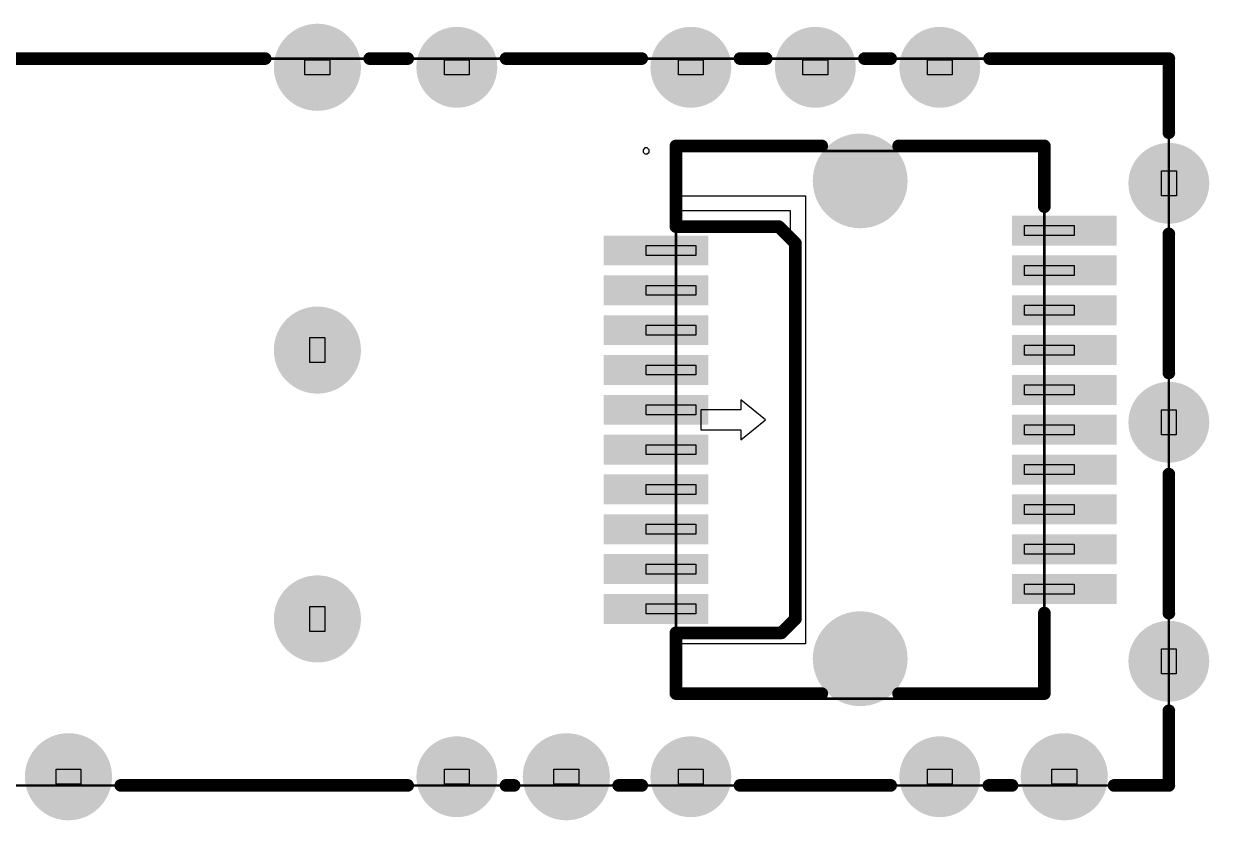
# Model space of a CAD drawing. Header units: inches. Extents: x -7 to 179, y 0 to 152.
# Drawn here: x 18.6 to 42.41, y 27.42 to 43.42 of the extents above; entities that cross this region are included whole.
import ezdxf

# ---------------------------------------------------------------- set-up
doc = ezdxf.new("R2010")
doc.units = ezdxf.units.IN
for name, color, linetype in [('BOT', 5, 'Continuous'), ('Bottom Solder', 6, 'Continuous'), ('Mechanical 15', 56, 'Continuous'), ('Mechanical 6', 56, 'Continuous'), ('Multi-Layer', 9, 'Continuous'), ('Pad Holes', 156, 'Continuous'), ('TOP', 1, 'Continuous'), ('Top Overlay', 2, 'Continuous'), ('Top Paste', 8, 'Continuous'), ('Top Solder', 216, 'Continuous')]:
    doc.layers.add(name, color=color, linetype=linetype)

msp = doc.modelspace()

# ---------------------------------------------------------------- hatches: boundary and pattern name
at = {"layer": 'BOT'}
h = msp.add_hatch(color=5, dxfattribs=at)
edge = h.paths.add_edge_path()
edge.add_arc((24.499, 42.545), 0.825, 0, 360)
h = msp.add_hatch(color=5, dxfattribs=at)
edge = h.paths.add_edge_path()
edge.add_arc((27.299, 42.545), 0.762, 0, 360)
h = msp.add_hatch(color=5, dxfattribs=at)
edge = h.paths.add_edge_path()
edge.add_arc((31.999, 42.545), 0.762, 0, 360)
h = msp.add_hatch(color=5, dxfattribs=at)
edge = h.paths.add_edge_path()
edge.add_arc((34.499, 42.545), 0.762, 0, 360)
h = msp.add_hatch(color=5, dxfattribs=at)
edge = h.paths.add_edge_path()
edge.add_arc((36.999, 42.545), 0.762, 0, 360)
h = msp.add_hatch(color=5, dxfattribs=at)
edge = h.paths.add_edge_path()
edge.add_arc((35.4, 40.264), 0.85, 0, 360)
h = msp.add_hatch(color=5, dxfattribs=at)
edge = h.paths.add_edge_path()
edge.add_arc((41.599, 40.215), 0.762, 0, 360)
h = msp.add_hatch(color=5, dxfattribs=at)
edge = h.paths.add_edge_path()
edge.add_arc((24.499, 36.865), 0.825, 0, 360)
h = msp.add_hatch(color=5, dxfattribs=at)
edge = h.paths.add_edge_path()
edge.add_arc((41.599, 35.415), 0.762, 0, 360)
h = msp.add_hatch(color=5, dxfattribs=at)
edge = h.paths.add_edge_path()
edge.add_arc((24.499, 31.465), 0.825, 0, 360)
h = msp.add_hatch(color=5, dxfattribs=at)
edge = h.paths.add_edge_path()
edge.add_arc((35.4, 30.666), 0.85, 0, 360)
h = msp.add_hatch(color=5, dxfattribs=at)
edge = h.paths.add_edge_path()
edge.add_arc((41.599, 30.615), 0.762, 0, 360)
h = msp.add_hatch(color=5, dxfattribs=at)
edge = h.paths.add_edge_path()
edge.add_arc((19.499, 28.295), 0.825, 0, 360)
h = msp.add_hatch(color=5, dxfattribs=at)
edge = h.paths.add_edge_path()
edge.add_arc((27.299, 28.295), 0.762, 0, 360)
h = msp.add_hatch(color=5, dxfattribs=at)
edge = h.paths.add_edge_path()
edge.add_arc((29.499, 28.295), 0.825, 0, 360)
h = msp.add_hatch(color=5, dxfattribs=at)
edge = h.paths.add_edge_path()
edge.add_arc((31.999, 28.295), 0.762, 0, 360)
h = msp.add_hatch(color=5, dxfattribs=at)
edge = h.paths.add_edge_path()
edge.add_arc((36.999, 28.295), 0.762, 0, 360)
h = msp.add_hatch(color=5, dxfattribs=at)
edge = h.paths.add_edge_path()
edge.add_arc((39.499, 28.295), 0.825, 0, 360)
at = {"layer": 'Bottom Solder'}
h = msp.add_hatch(color=6, dxfattribs=at)
edge = h.paths.add_edge_path()
edge.add_arc((24.499, 42.545), 0.875, 0, 360)
h = msp.add_hatch(color=6, dxfattribs=at)
edge = h.paths.add_edge_path()
edge.add_arc((27.299, 42.545), 0.812, 0, 360)
h = msp.add_hatch(color=6, dxfattribs=at)
edge = h.paths.add_edge_path()
edge.add_arc((31.999, 42.545), 0.812, 0, 360)
h = msp.add_hatch(color=6, dxfattribs=at)
edge = h.paths.add_edge_path()
edge.add_arc((34.499, 42.545), 0.812, 0, 360)
h = msp.add_hatch(color=6, dxfattribs=at)
edge = h.paths.add_edge_path()
edge.add_arc((36.999, 42.545), 0.812, 0, 360)
h = msp.add_hatch(color=6, dxfattribs=at)
edge = h.paths.add_edge_path()
edge.add_arc((35.4, 40.264), 0.952, 0, 360)
h = msp.add_hatch(color=6, dxfattribs=at)
edge = h.paths.add_edge_path()
edge.add_arc((41.599, 40.215), 0.812, 0, 360)
h = msp.add_hatch(color=6, dxfattribs=at)
edge = h.paths.add_edge_path()
edge.add_arc((24.499, 36.865), 0.875, 0, 360)
h = msp.add_hatch(color=6, dxfattribs=at)
edge = h.paths.add_edge_path()
edge.add_arc((41.599, 35.415), 0.812, 0, 360)
h = msp.add_hatch(color=6, dxfattribs=at)
edge = h.paths.add_edge_path()
edge.add_arc((24.499, 31.465), 0.875, 0, 360)
h = msp.add_hatch(color=6, dxfattribs=at)
edge = h.paths.add_edge_path()
edge.add_arc((35.4, 30.666), 0.952, 0, 360)
h = msp.add_hatch(color=6, dxfattribs=at)
edge = h.paths.add_edge_path()
edge.add_arc((41.599, 30.615), 0.812, 0, 360)
h = msp.add_hatch(color=6, dxfattribs=at)
edge = h.paths.add_edge_path()
edge.add_arc((19.499, 28.295), 0.875, 0, 360)
h = msp.add_hatch(color=6, dxfattribs=at)
edge = h.paths.add_edge_path()
edge.add_arc((27.299, 28.295), 0.812, 0, 360)
h = msp.add_hatch(color=6, dxfattribs=at)
edge = h.paths.add_edge_path()
edge.add_arc((29.499, 28.295), 0.875, 0, 360)
h = msp.add_hatch(color=6, dxfattribs=at)
edge = h.paths.add_edge_path()
edge.add_arc((31.999, 28.295), 0.812, 0, 360)
h = msp.add_hatch(color=6, dxfattribs=at)
edge = h.paths.add_edge_path()
edge.add_arc((36.999, 28.295), 0.812, 0, 360)
h = msp.add_hatch(color=6, dxfattribs=at)
edge = h.paths.add_edge_path()
edge.add_arc((39.499, 28.295), 0.875, 0, 360)
at = {"layer": 'Multi-Layer'}
h = msp.add_hatch(color=9, dxfattribs=at)
edge = h.paths.add_edge_path()
edge.add_arc((24.499, 42.545), 0.825, 0, 360)
h = msp.add_hatch(color=9, dxfattribs=at)
edge = h.paths.add_edge_path()
edge.add_arc((27.299, 42.545), 0.762, 0, 360)
h = msp.add_hatch(color=9, dxfattribs=at)
edge = h.paths.add_edge_path()
edge.add_arc((31.999, 42.545), 0.762, 0, 360)
h = msp.add_hatch(color=9, dxfattribs=at)
edge = h.paths.add_edge_path()
edge.add_arc((34.499, 42.545), 0.762, 0, 360)
h = msp.add_hatch(color=9, dxfattribs=at)
edge = h.paths.add_edge_path()
edge.add_arc((36.999, 42.545), 0.762, 0, 360)
h = msp.add_hatch(color=9, dxfattribs=at)
edge = h.paths.add_edge_path()
edge.add_arc((35.4, 40.264), 0.85, 0, 360)
h = msp.add_hatch(color=9, dxfattribs=at)
edge = h.paths.add_edge_path()
edge.add_arc((41.599, 40.215), 0.762, 0, 360)
h = msp.add_hatch(color=9, dxfattribs=at)
edge = h.paths.add_edge_path()
edge.add_arc((24.499, 36.865), 0.825, 0, 360)
h = msp.add_hatch(color=9, dxfattribs=at)
edge = h.paths.add_edge_path()
edge.add_arc((41.599, 35.415), 0.762, 0, 360)
h = msp.add_hatch(color=9, dxfattribs=at)
edge = h.paths.add_edge_path()
edge.add_arc((24.499, 31.465), 0.825, 0, 360)
h = msp.add_hatch(color=9, dxfattribs=at)
edge = h.paths.add_edge_path()
edge.add_arc((35.4, 30.666), 0.85, 0, 360)
h = msp.add_hatch(color=9, dxfattribs=at)
edge = h.paths.add_edge_path()
edge.add_arc((41.599, 30.615), 0.762, 0, 360)
h = msp.add_hatch(color=9, dxfattribs=at)
edge = h.paths.add_edge_path()
edge.add_arc((19.499, 28.295), 0.825, 0, 360)
h = msp.add_hatch(color=9, dxfattribs=at)
edge = h.paths.add_edge_path()
edge.add_arc((27.299, 28.295), 0.762, 0, 360)
h = msp.add_hatch(color=9, dxfattribs=at)
edge = h.paths.add_edge_path()
edge.add_arc((29.499, 28.295), 0.825, 0, 360)
h = msp.add_hatch(color=9, dxfattribs=at)
edge = h.paths.add_edge_path()
edge.add_arc((31.999, 28.295), 0.762, 0, 360)
h = msp.add_hatch(color=9, dxfattribs=at)
edge = h.paths.add_edge_path()
edge.add_arc((36.999, 28.295), 0.762, 0, 360)
h = msp.add_hatch(color=9, dxfattribs=at)
edge = h.paths.add_edge_path()
edge.add_arc((39.499, 28.295), 0.825, 0, 360)
at = {"layer": 'Pad Holes'}
h = msp.add_hatch(color=7, dxfattribs=at)
edge = h.paths.add_edge_path()
edge.add_arc((24.5, 42.545), 0.525, 0, 360)
h = msp.add_hatch(color=7, dxfattribs=at)
edge = h.paths.add_edge_path()
edge.add_arc((27.299, 42.545), 0.475, 0, 360)
h = msp.add_hatch(color=7, dxfattribs=at)
edge = h.paths.add_edge_path()
edge.add_arc((31.999, 42.545), 0.475, 0, 360)
h = msp.add_hatch(color=7, dxfattribs=at)
edge = h.paths.add_edge_path()
edge.add_arc((34.5, 42.545), 0.425, 0, 360)
h = msp.add_hatch(color=7, dxfattribs=at)
edge = h.paths.add_edge_path()
edge.add_arc((36.999, 42.545), 0.475, 0, 360)
h = msp.add_hatch(color=7, dxfattribs=at)
edge = h.paths.add_edge_path()
edge.add_arc((35.4, 40.264), 0.85, 0, 360)
h = msp.add_hatch(color=7, dxfattribs=at)
edge = h.paths.add_edge_path()
edge.add_arc((41.599, 40.216), 0.475, 0, 360)
h = msp.add_hatch(color=7, dxfattribs=at)
edge = h.paths.add_edge_path()
edge.add_arc((24.5, 36.866), 0.525, 0, 360)
h = msp.add_hatch(color=7, dxfattribs=at)
edge = h.paths.add_edge_path()
edge.add_arc((41.599, 35.415), 0.475, 0, 360)
h = msp.add_hatch(color=7, dxfattribs=at)
edge = h.paths.add_edge_path()
edge.add_arc((24.5, 31.465), 0.525, 0, 360)
h = msp.add_hatch(color=7, dxfattribs=at)
edge = h.paths.add_edge_path()
edge.add_arc((35.4, 30.666), 0.85, 0, 360)
h = msp.add_hatch(color=7, dxfattribs=at)
edge = h.paths.add_edge_path()
edge.add_arc((41.599, 30.615), 0.475, 0, 360)
h = msp.add_hatch(color=7, dxfattribs=at)
edge = h.paths.add_edge_path()
edge.add_arc((19.5, 28.296), 0.525, 0, 360)
h = msp.add_hatch(color=7, dxfattribs=at)
edge = h.paths.add_edge_path()
edge.add_arc((29.5, 28.296), 0.525, 0, 360)
h = msp.add_hatch(color=7, dxfattribs=at)
edge = h.paths.add_edge_path()
edge.add_arc((39.499, 28.296), 0.525, 0, 360)
h = msp.add_hatch(color=7, dxfattribs=at)
edge = h.paths.add_edge_path()
edge.add_arc((27.299, 28.296), 0.475, 0, 360)
h = msp.add_hatch(color=7, dxfattribs=at)
edge = h.paths.add_edge_path()
edge.add_arc((31.999, 28.296), 0.475, 0, 360)
h = msp.add_hatch(color=7, dxfattribs=at)
edge = h.paths.add_edge_path()
edge.add_arc((36.999, 28.296), 0.475, 0, 360)
at = {"layer": 'TOP'}
h = msp.add_hatch(color=1, dxfattribs=at)
edge = h.paths.add_edge_path()
edge.add_arc((24.499, 42.545), 0.825, 0, 360)
h = msp.add_hatch(color=1, dxfattribs=at)
edge = h.paths.add_edge_path()
edge.add_arc((27.299, 42.545), 0.762, 0, 360)
h = msp.add_hatch(color=1, dxfattribs=at)
edge = h.paths.add_edge_path()
edge.add_arc((31.999, 42.545), 0.762, 0, 360)
h = msp.add_hatch(color=1, dxfattribs=at)
edge = h.paths.add_edge_path()
edge.add_arc((34.499, 42.545), 0.762, 0, 360)
h = msp.add_hatch(color=1, dxfattribs=at)
edge = h.paths.add_edge_path()
edge.add_arc((36.999, 42.545), 0.762, 0, 360)
h = msp.add_hatch(color=1, dxfattribs=at)
edge = h.paths.add_edge_path()
edge.add_arc((35.4, 40.264), 0.85, 0, 360)
h = msp.add_hatch(color=1, dxfattribs=at)
edge = h.paths.add_edge_path()
edge.add_arc((41.599, 40.215), 0.762, 0, 360)
for points in [[(40.5, 39.515), (40.5, 39.015), (38.5, 39.015), (38.5, 39.515)], [(32.3, 39.115), (32.3, 38.615), (30.3, 38.615), (30.3, 39.115)], [(40.5, 38.715), (40.5, 38.215), (38.5, 38.215), (38.5, 38.715)], [(32.3, 38.315), (32.3, 37.815), (30.3, 37.815), (30.3, 38.315)], [(40.5, 37.915), (40.5, 37.415), (38.5, 37.415), (38.5, 37.915)], [(32.3, 37.515), (32.3, 37.015), (30.3, 37.015), (30.3, 37.515)], [(40.5, 37.115), (40.5, 36.615), (38.5, 36.615), (38.5, 37.115)], [(32.3, 36.715), (32.3, 36.215), (30.3, 36.215), (30.3, 36.715)], [(40.5, 36.315), (40.5, 35.815), (38.5, 35.815), (38.5, 36.315)], [(32.3, 35.915), (32.3, 35.415), (30.3, 35.415), (30.3, 35.915)], [(40.5, 35.515), (40.5, 35.015), (38.5, 35.015), (38.5, 35.515)], [(32.3, 35.115), (32.3, 34.615), (30.3, 34.615), (30.3, 35.115)], [(40.5, 34.715), (40.5, 34.215), (38.5, 34.215), (38.5, 34.715)], [(32.3, 34.315), (32.3, 33.815), (30.3, 33.815), (30.3, 34.315)], [(40.5, 33.915), (40.5, 33.415), (38.5, 33.415), (38.5, 33.915)], [(32.3, 33.515), (32.3, 33.015), (30.3, 33.015), (30.3, 33.515)], [(40.5, 33.115), (40.5, 32.615), (38.5, 32.615), (38.5, 33.115)], [(32.3, 32.715), (32.3, 32.215), (30.3, 32.215), (30.3, 32.715)], [(40.5, 32.315), (40.5, 31.815), (38.5, 31.815), (38.5, 32.315)], [(32.3, 31.915), (32.3, 31.415), (30.3, 31.415), (30.3, 31.915)]]:
    msp.add_hatch(color=1, dxfattribs=at).paths.add_polyline_path(points)
h = msp.add_hatch(color=1, dxfattribs=at)
edge = h.paths.add_edge_path()
edge.add_arc((24.499, 36.865), 0.825, 0, 360)
h = msp.add_hatch(color=1, dxfattribs=at)
edge = h.paths.add_edge_path()
edge.add_arc((41.599, 35.415), 0.762, 0, 360)
h = msp.add_hatch(color=1, dxfattribs=at)
edge = h.paths.add_edge_path()
edge.add_arc((24.499, 31.465), 0.825, 0, 360)
h = msp.add_hatch(color=1, dxfattribs=at)
edge = h.paths.add_edge_path()
edge.add_arc((35.4, 30.666), 0.85, 0, 360)
h = msp.add_hatch(color=1, dxfattribs=at)
edge = h.paths.add_edge_path()
edge.add_arc((41.599, 30.615), 0.762, 0, 360)
h = msp.add_hatch(color=1, dxfattribs=at)
edge = h.paths.add_edge_path()
edge.add_arc((19.499, 28.295), 0.825, 0, 360)
h = msp.add_hatch(color=1, dxfattribs=at)
edge = h.paths.add_edge_path()
edge.add_arc((27.299, 28.295), 0.762, 0, 360)
h = msp.add_hatch(color=1, dxfattribs=at)
edge = h.paths.add_edge_path()
edge.add_arc((29.499, 28.295), 0.825, 0, 360)
h = msp.add_hatch(color=1, dxfattribs=at)
edge = h.paths.add_edge_path()
edge.add_arc((31.999, 28.295), 0.762, 0, 360)
h = msp.add_hatch(color=1, dxfattribs=at)
edge = h.paths.add_edge_path()
edge.add_arc((36.999, 28.295), 0.762, 0, 360)
h = msp.add_hatch(color=1, dxfattribs=at)
edge = h.paths.add_edge_path()
edge.add_arc((39.499, 28.295), 0.825, 0, 360)
at = {"layer": 'Top Paste'}
for points in [[(40.5, 39.515), (40.5, 39.015), (38.5, 39.015), (38.5, 39.515)], [(32.3, 39.115), (32.3, 38.615), (30.3, 38.615), (30.3, 39.115)], [(40.5, 38.715), (40.5, 38.215), (38.5, 38.215), (38.5, 38.715)], [(32.3, 38.315), (32.3, 37.815), (30.3, 37.815), (30.3, 38.315)], [(40.5, 37.915), (40.5, 37.415), (38.5, 37.415), (38.5, 37.915)], [(32.3, 37.515), (32.3, 37.015), (30.3, 37.015), (30.3, 37.515)], [(40.5, 37.115), (40.5, 36.615), (38.5, 36.615), (38.5, 37.115)], [(32.3, 36.715), (32.3, 36.215), (30.3, 36.215), (30.3, 36.715)], [(40.5, 36.315), (40.5, 35.815), (38.5, 35.815), (38.5, 36.315)], [(32.3, 35.915), (32.3, 35.415), (30.3, 35.415), (30.3, 35.915)], [(40.5, 35.515), (40.5, 35.015), (38.5, 35.015), (38.5, 35.515)], [(32.3, 35.115), (32.3, 34.615), (30.3, 34.615), (30.3, 35.115)], [(40.5, 34.715), (40.5, 34.215), (38.5, 34.215), (38.5, 34.715)], [(32.3, 34.315), (32.3, 33.815), (30.3, 33.815), (30.3, 34.315)], [(40.5, 33.915), (40.5, 33.415), (38.5, 33.415), (38.5, 33.915)], [(32.3, 33.515), (32.3, 33.015), (30.3, 33.015), (30.3, 33.515)], [(40.5, 33.115), (40.5, 32.615), (38.5, 32.615), (38.5, 33.115)], [(32.3, 32.715), (32.3, 32.215), (30.3, 32.215), (30.3, 32.715)], [(40.5, 32.315), (40.5, 31.815), (38.5, 31.815), (38.5, 32.315)], [(32.3, 31.915), (32.3, 31.415), (30.3, 31.415), (30.3, 31.915)]]:
    msp.add_hatch(color=8, dxfattribs=at).paths.add_polyline_path(points)
at = {"layer": 'Top Solder'}
h = msp.add_hatch(color=216, dxfattribs=at)
edge = h.paths.add_edge_path()
edge.add_arc((24.499, 42.545), 0.875, 0, 360)
h = msp.add_hatch(color=216, dxfattribs=at)
edge = h.paths.add_edge_path()
edge.add_arc((27.299, 42.545), 0.812, 0, 360)
h = msp.add_hatch(color=216, dxfattribs=at)
edge = h.paths.add_edge_path()
edge.add_arc((31.999, 42.545), 0.812, 0, 360)
h = msp.add_hatch(color=216, dxfattribs=at)
edge = h.paths.add_edge_path()
edge.add_arc((34.499, 42.545), 0.812, 0, 360)
h = msp.add_hatch(color=216, dxfattribs=at)
edge = h.paths.add_edge_path()
edge.add_arc((36.999, 42.545), 0.812, 0, 360)
h = msp.add_hatch(color=216, dxfattribs=at)
edge = h.paths.add_edge_path()
edge.add_arc((35.4, 40.264), 0.952, 0, 360)
h = msp.add_hatch(color=216, dxfattribs=at)
edge = h.paths.add_edge_path()
edge.add_arc((41.599, 40.215), 0.812, 0, 360)
for points in [[(40.551, 39.566), (40.551, 38.964), (38.449, 38.964), (38.449, 39.566)], [(32.35, 39.166), (32.35, 38.564), (30.249, 38.564), (30.249, 39.166)], [(40.551, 38.766), (40.551, 38.164), (38.449, 38.164), (38.449, 38.766)], [(32.351, 38.366), (32.351, 37.764), (30.249, 37.764), (30.249, 38.366)], [(40.551, 37.966), (40.551, 37.364), (38.449, 37.364), (38.449, 37.966)], [(32.351, 37.566), (32.351, 36.964), (30.249, 36.964), (30.249, 37.566)], [(40.551, 37.166), (40.551, 36.564), (38.449, 36.564), (38.449, 37.166)], [(32.351, 36.766), (32.351, 36.164), (30.249, 36.164), (30.249, 36.766)], [(40.551, 36.366), (40.551, 35.764), (38.449, 35.764), (38.449, 36.366)], [(32.351, 35.966), (32.351, 35.364), (30.249, 35.364), (30.249, 35.966)], [(40.551, 35.566), (40.551, 34.964), (38.449, 34.964), (38.449, 35.566)], [(32.351, 35.166), (32.351, 34.564), (30.249, 34.564), (30.249, 35.166)], [(40.551, 34.766), (40.551, 34.164), (38.449, 34.164), (38.449, 34.766)], [(32.351, 34.366), (32.351, 33.764), (30.249, 33.764), (30.249, 34.366)], [(40.551, 33.966), (40.551, 33.364), (38.449, 33.364), (38.449, 33.966)], [(32.351, 33.566), (32.351, 32.964), (30.249, 32.964), (30.249, 33.566)], [(40.551, 33.166), (40.551, 32.564), (38.449, 32.564), (38.449, 33.166)], [(32.351, 32.766), (32.351, 32.164), (30.249, 32.164), (30.249, 32.766)], [(40.551, 32.366), (40.551, 31.764), (38.449, 31.764), (38.449, 32.366)], [(32.35, 31.966), (32.35, 31.364), (30.249, 31.364), (30.249, 31.966)]]:
    msp.add_hatch(color=216, dxfattribs=at).paths.add_polyline_path(points)
h = msp.add_hatch(color=216, dxfattribs=at)
edge = h.paths.add_edge_path()
edge.add_arc((24.499, 36.865), 0.875, 0, 360)
h = msp.add_hatch(color=216, dxfattribs=at)
edge = h.paths.add_edge_path()
edge.add_arc((41.599, 35.415), 0.812, 0, 360)
h = msp.add_hatch(color=216, dxfattribs=at)
edge = h.paths.add_edge_path()
edge.add_arc((24.499, 31.465), 0.875, 0, 360)
h = msp.add_hatch(color=216, dxfattribs=at)
edge = h.paths.add_edge_path()
edge.add_arc((35.4, 30.666), 0.952, 0, 360)
h = msp.add_hatch(color=216, dxfattribs=at)
edge = h.paths.add_edge_path()
edge.add_arc((41.599, 30.615), 0.812, 0, 360)
h = msp.add_hatch(color=216, dxfattribs=at)
edge = h.paths.add_edge_path()
edge.add_arc((19.499, 28.295), 0.875, 0, 360)
h = msp.add_hatch(color=216, dxfattribs=at)
edge = h.paths.add_edge_path()
edge.add_arc((27.299, 28.295), 0.812, 0, 360)
h = msp.add_hatch(color=216, dxfattribs=at)
edge = h.paths.add_edge_path()
edge.add_arc((29.499, 28.295), 0.875, 0, 360)
h = msp.add_hatch(color=216, dxfattribs=at)
edge = h.paths.add_edge_path()
edge.add_arc((31.999, 28.295), 0.812, 0, 360)
h = msp.add_hatch(color=216, dxfattribs=at)
edge = h.paths.add_edge_path()
edge.add_arc((36.999, 28.295), 0.812, 0, 360)
h = msp.add_hatch(color=216, dxfattribs=at)
edge = h.paths.add_edge_path()
edge.add_arc((39.499, 28.295), 0.875, 0, 360)

# ---------------------------------------------------------------- linework, layer by layer
at = {"layer": 'Mechanical 15'}
for p, q in [((24.249, 42.695), (24.249, 42.695)), ((24.249, 42.695), (24.749, 42.695)), ((24.249, 42.395), (24.249, 42.695)), ((24.749, 42.695), (24.749, 42.395)), ((27.049, 42.695), (27.049, 42.695)), ((27.049, 42.695), (27.549, 42.695)), ((27.049, 42.395), (27.049, 42.695)), ((27.549, 42.695), (27.549, 42.395)), ((31.749, 42.695), (31.749, 42.695)), ((31.749, 42.695), (32.249, 42.695)), ((31.749, 42.395), (31.749, 42.695)), ((32.249, 42.695), (32.249, 42.395)), ((34.249, 42.695), (34.249, 42.695)), ((34.249, 42.695), (34.749, 42.695)), ((34.249, 42.395), (34.249, 42.695)), ((34.749, 42.695), (34.749, 42.395)), ((36.749, 42.695), (36.749, 42.695)), ((36.749, 42.695), (37.249, 42.695)), ((36.749, 42.395), (36.749, 42.695)), ((37.249, 42.695), (37.249, 42.395)), ((24.749, 42.395), (24.249, 42.395)), ((27.549, 42.395), (27.049, 42.395)), ((32.249, 42.395), (31.749, 42.395)), ((34.749, 42.395), (34.249, 42.395)), ((37.249, 42.395), (36.749, 42.395)), ((31.075, 40.925), (31.04, 40.89)), ((31.04, 40.89), (31.04, 40.84)), ((31.04, 40.84), (31.075, 40.805)), ((31.1, 40.925), (31.075, 40.925)), ((31.075, 40.805), (31.1, 40.805)), ((31.125, 40.925), (31.1, 40.925)), ((31.1, 40.805), (31.1, 40.805)), ((31.1, 40.805), (31.125, 40.805)), ((31.16, 40.89), (31.125, 40.925)), ((31.125, 40.805), (31.16, 40.84)), ((31.16, 40.84), (31.16, 40.89)), ((41.45, 39.965), (41.45, 40.465)), ((41.45, 40.465), (41.75, 40.465)), ((41.75, 40.465), (41.75, 39.965)), ((41.45, 39.965), (41.45, 39.965)), ((41.75, 39.965), (41.45, 39.965)), ((38.7, 39.165), (38.7, 39.365)), ((38.7, 39.365), (39.7, 39.365)), ((39.7, 39.365), (39.7, 39.365)), ((39.7, 39.365), (39.7, 39.165)), ((39.7, 39.165), (38.7, 39.165)), ((31.1, 38.765), (31.1, 38.965)), ((31.1, 38.965), (32.1, 38.965)), ((32.1, 38.965), (32.1, 38.765)), ((31.1, 38.765), (31.1, 38.765)), ((32.1, 38.765), (31.1, 38.765)), ((38.7, 38.365), (38.7, 38.565)), ((38.7, 38.565), (39.7, 38.565)), ((39.7, 38.365), (38.7, 38.365)), ((39.7, 38.565), (39.7, 38.565)), ((39.7, 38.565), (39.7, 38.365)), ((31.1, 37.965), (31.1, 38.165)), ((31.1, 38.165), (32.1, 38.165)), ((32.1, 38.165), (32.1, 37.965)), ((31.1, 37.965), (31.1, 37.965)), ((32.1, 37.965), (31.1, 37.965)), ((38.7, 37.565), (38.7, 37.765)), ((38.7, 37.765), (39.7, 37.765)), ((39.7, 37.765), (39.7, 37.765)), ((39.7, 37.765), (39.7, 37.565)), ((39.7, 37.565), (38.7, 37.565)), ((31.1, 37.165), (31.1, 37.365)), ((31.1, 37.365), (32.1, 37.365)), ((31.1, 37.165), (31.1, 37.165)), ((32.1, 37.165), (31.1, 37.165)), ((32.1, 37.365), (32.1, 37.165)), ((24.35, 36.615), (24.35, 37.115)), ((24.35, 37.115), (24.65, 37.115)), ((24.65, 37.115), (24.65, 36.615)), ((38.7, 36.765), (38.7, 36.965)), ((38.7, 36.965), (39.7, 36.965)), ((39.7, 36.965), (39.7, 36.965)), ((39.7, 36.965), (39.7, 36.765)), ((39.7, 36.765), (38.7, 36.765)), ((24.35, 36.615), (24.35, 36.615)), ((24.65, 36.615), (24.35, 36.615)), ((31.1, 36.365), (31.1, 36.565)), ((31.1, 36.565), (32.1, 36.565)), ((32.1, 36.565), (32.1, 36.365)), ((31.1, 36.365), (31.1, 36.365)), ((32.1, 36.365), (31.1, 36.365)), ((38.7, 35.965), (38.7, 36.165)), ((38.7, 36.165), (39.7, 36.165)), ((39.7, 35.965), (38.7, 35.965)), ((39.7, 36.165), (39.7, 36.165)), ((39.7, 36.165), (39.7, 35.965)), ((31.1, 35.565), (31.1, 35.765)), ((31.1, 35.765), (32.1, 35.765)), ((32.1, 35.765), (32.1, 35.565)), ((31.1, 35.565), (31.1, 35.565)), ((32.1, 35.565), (31.1, 35.565)), ((41.449, 35.165), (41.449, 35.665)), ((41.449, 35.665), (41.749, 35.665)), ((41.749, 35.665), (41.749, 35.165)), ((38.7, 35.165), (38.7, 35.365)), ((38.7, 35.365), (39.7, 35.365)), ((39.7, 35.365), (39.7, 35.365)), ((39.7, 35.365), (39.7, 35.165)), ((39.7, 35.165), (38.7, 35.165)), ((41.449, 35.165), (41.449, 35.165)), ((41.749, 35.165), (41.449, 35.165)), ((31.1, 34.765), (31.1, 34.965)), ((31.1, 34.965), (32.1, 34.965)), ((31.1, 34.765), (31.1, 34.765)), ((32.1, 34.765), (31.1, 34.765)), ((32.1, 34.965), (32.1, 34.765)), ((38.7, 34.365), (38.7, 34.565)), ((38.7, 34.565), (39.7, 34.565)), ((39.7, 34.565), (39.7, 34.565)), ((39.7, 34.565), (39.7, 34.365)), ((39.7, 34.365), (38.7, 34.365)), ((31.1, 33.965), (31.1, 34.165)), ((31.1, 34.165), (32.1, 34.165)), ((32.1, 34.165), (32.1, 33.965)), ((31.1, 33.965), (31.1, 33.965)), ((32.1, 33.965), (31.1, 33.965)), ((38.7, 33.565), (38.7, 33.765)), ((38.7, 33.765), (39.7, 33.765)), ((39.7, 33.765), (39.7, 33.765)), ((39.7, 33.765), (39.7, 33.565)), ((31.1, 33.165), (31.1, 33.365)), ((31.1, 33.365), (32.1, 33.365)), ((32.1, 33.365), (32.1, 33.165)), ((39.7, 33.565), (38.7, 33.565)), ((31.1, 33.165), (31.1, 33.165)), ((32.1, 33.165), (31.1, 33.165)), ((38.7, 32.765), (38.7, 32.965)), ((38.7, 32.965), (39.7, 32.965)), ((39.7, 32.965), (39.7, 32.965)), ((39.7, 32.965), (39.7, 32.765)), ((39.7, 32.765), (38.7, 32.765)), ((31.1, 32.365), (31.1, 32.565)), ((31.1, 32.565), (32.1, 32.565)), ((32.1, 32.565), (32.1, 32.365)), ((31.1, 32.365), (31.1, 32.365)), ((32.1, 32.365), (31.1, 32.365)), ((38.7, 31.965), (38.7, 32.165)), ((38.7, 32.165), (39.7, 32.165)), ((39.7, 32.165), (39.7, 32.165)), ((39.7, 32.165), (39.7, 31.965)), ((39.7, 31.965), (38.7, 31.965)), ((24.349, 31.215), (24.349, 31.715)), ((24.349, 31.715), (24.649, 31.715)), ((24.649, 31.715), (24.649, 31.215)), ((31.1, 31.565), (31.1, 31.765)), ((31.1, 31.765), (32.1, 31.765)), ((32.1, 31.765), (32.1, 31.565)), ((31.1, 31.565), (31.1, 31.565)), ((32.1, 31.565), (31.1, 31.565)), ((24.349, 31.215), (24.349, 31.215)), ((24.649, 31.215), (24.349, 31.215)), ((41.449, 30.365), (41.449, 30.865)), ((41.449, 30.865), (41.749, 30.865)), ((41.749, 30.865), (41.749, 30.365)), ((41.449, 30.365), (41.449, 30.365)), ((41.749, 30.365), (41.449, 30.365)), ((19.249, 28.445), (19.249, 28.445)), ((19.249, 28.445), (19.749, 28.445)), ((19.249, 28.145), (19.249, 28.445)), ((19.749, 28.445), (19.749, 28.145)), ((27.049, 28.445), (27.049, 28.445)), ((27.049, 28.445), (27.549, 28.445)), ((27.049, 28.145), (27.049, 28.445)), ((27.549, 28.445), (27.549, 28.145)), ((29.249, 28.445), (29.249, 28.445)), ((29.249, 28.445), (29.749, 28.445)), ((29.249, 28.145), (29.249, 28.445)), ((29.749, 28.445), (29.749, 28.145)), ((31.749, 28.445), (31.749, 28.445)), ((31.749, 28.445), (32.249, 28.445)), ((31.749, 28.145), (31.749, 28.445)), ((32.249, 28.445), (32.249, 28.145)), ((36.749, 28.445), (36.749, 28.445)), ((36.749, 28.445), (37.249, 28.445)), ((36.749, 28.145), (36.749, 28.445)), ((37.249, 28.445), (37.249, 28.145)), ((39.249, 28.445), (39.249, 28.445)), ((39.249, 28.445), (39.749, 28.445)), ((39.249, 28.145), (39.249, 28.445)), ((39.749, 28.445), (39.749, 28.145)), ((19.749, 28.145), (19.249, 28.145)), ((27.549, 28.145), (27.049, 28.145)), ((29.749, 28.145), (29.249, 28.145)), ((32.249, 28.145), (31.749, 28.145)), ((37.249, 28.145), (36.749, 28.145)), ((39.749, 28.145), (39.249, 28.145))]:
    msp.add_line(p, q, dxfattribs=at)
for points in [[(-7.101, 42.72, 0.0508, 0.0508, 0), (41.599, 42.72, 0.0508, 0.0508, 0)], [(41.599, 28.12, 0.0508, 0.0508, 0), (41.599, 42.72, 0.0508, 0.0508, 0)], [(31.7, 40.865, 0.0508, 0.0508, 0), (39.1, 40.865, 0.0508, 0.0508, 0)], [(31.7, 29.865, 0.0508, 0.0508, 0), (31.7, 40.865, 0.0508, 0.0508, 0)], [(39.1, 29.865, 0.0508, 0.0508, 0), (39.1, 40.865, 0.0508, 0.0508, 0)], [(31.7, 29.865, 0.0508, 0.0508, 0), (39.1, 29.865, 0.0508, 0.0508, 0)], [(-7.101, 28.12, 0.0508, 0.0508, 0), (41.599, 28.12, 0.0508, 0.0508, 0)]]:
    msp.add_lwpolyline(points, format="xyseb", dxfattribs=at)
for points in [[(41.587, 42.72, 0.0254, 0.0254, 1), (41.612, 42.72, 0.0254, 0.0254, 1)], [(41.587, 42.72, 0.0254, 0.0254, 1), (41.612, 42.72, 0.0254, 0.0254, 1)], [(31.687, 40.865, 0.0254, 0.0254, 1), (31.712, 40.865, 0.0254, 0.0254, 1)], [(31.687, 40.865, 0.0254, 0.0254, 1), (31.712, 40.865, 0.0254, 0.0254, 1)], [(39.087, 40.865, 0.0254, 0.0254, 1), (39.112, 40.865, 0.0254, 0.0254, 1)], [(39.087, 40.865, 0.0254, 0.0254, 1), (39.112, 40.865, 0.0254, 0.0254, 1)], [(31.687, 29.865, 0.0254, 0.0254, 1), (31.712, 29.865, 0.0254, 0.0254, 1)], [(31.687, 29.865, 0.0254, 0.0254, 1), (31.712, 29.865, 0.0254, 0.0254, 1)], [(39.087, 29.865, 0.0254, 0.0254, 1), (39.112, 29.865, 0.0254, 0.0254, 1)], [(39.087, 29.865, 0.0254, 0.0254, 1), (39.112, 29.865, 0.0254, 0.0254, 1)], [(41.587, 28.12, 0.0254, 0.0254, 1), (41.612, 28.12, 0.0254, 0.0254, 1)], [(41.587, 28.12, 0.0254, 0.0254, 1), (41.612, 28.12, 0.0254, 0.0254, 1)]]:
    msp.add_lwpolyline(points, format="xyseb", close=True, dxfattribs=at)
at = {"layer": 'Mechanical 6'}
for p, q in [((31.7, 39.965), (31.7, 39.965)), ((31.7, 39.965), (34.3, 39.965)), ((31.7, 39.665), (31.7, 39.965)), ((34.3, 39.965), (34.3, 30.965)), ((34, 39.665), (31.7, 39.665)), ((34, 31.265), (34, 39.665)), ((33.5, 35.465), (33, 35.865)), ((33, 35.865), (33, 35.665)), ((33, 35.665), (32.2, 35.665)), ((32.2, 35.665), (32.2, 35.265)), ((32.2, 35.265), (33, 35.265)), ((33, 35.065), (33.5, 35.465)), ((33, 35.265), (33, 35.065)), ((33.5, 35.465), (33.5, 35.465)), ((31.7, 30.965), (31.7, 31.265)), ((31.7, 31.265), (34, 31.265)), ((34.3, 30.965), (31.7, 30.965))]:
    msp.add_line(p, q, dxfattribs=at)
at = {"layer": 'Top Overlay'}
for points in [[(15.549, 42.72, 0.254, 0.254, 0), (23.449, 42.72, 0.254, 0.254, 0)], [(25.549, 42.72, 0.254, 0.254, 0), (26.313, 42.72, 0.254, 0.254, 0)], [(28.286, 42.72, 0.254, 0.254, 0), (31.013, 42.72, 0.254, 0.254, 0)], [(32.986, 42.72, 0.254, 0.254, 0), (33.513, 42.72, 0.254, 0.254, 0)], [(35.486, 42.72, 0.254, 0.254, 0), (36.013, 42.72, 0.254, 0.254, 0)], [(37.999, 42.72, 0.254, 0.254, 0), (41.599, 42.72, 0.254, 0.254, 0)], [(41.599, 41.231, 0.254, 0.254, 0), (41.599, 42.72, 0.254, 0.254, 0)], [(31.7, 39.345, 0.254, 0.254, 0), (31.7, 40.965, 0.254, 0.254, 0)], [(31.7, 40.965, 0.254, 0.254, 0), (34.628, 40.965, 0.254, 0.254, 0)], [(36.171, 40.965, 0.254, 0.254, 0), (39.1, 40.965, 0.254, 0.254, 0)], [(39.1, 39.745, 0.254, 0.254, 0), (39.1, 40.965, 0.254, 0.254, 0)], [(31.7, 39.345, 0.254, 0.254, 0), (33.765, 39.345, 0.254, 0.254, 0)], [(33.765, 39.345, 0.254, 0.254, 0), (34.1, 39.011, 0.254, 0.254, 0)], [(41.599, 36.405, 0.254, 0.254, 0), (41.599, 39.199, 0.254, 0.254, 0)], [(34.099, 35.162, 0.254, 0.254, 0), (34.099, 39.011, 0.254, 0.254, 0)], [(34.099, 31.464, 0.254, 0.254, 0), (34.099, 35.162, 0.254, 0.254, 0)], [(41.599, 31.579, 0.254, 0.254, 0), (41.599, 34.373, 0.254, 0.254, 0)], [(39.1, 30.065, 0.254, 0.254, 0), (39.1, 31.583, 0.254, 0.254, 0)], [(33.82, 31.185, 0.254, 0.254, 0), (34.099, 31.464, 0.254, 0.254, 0)], [(31.699, 31.185, 0.254, 0.254, 0), (33.82, 31.185, 0.254, 0.254, 0)], [(31.7, 29.965, 0.254, 0.254, 0), (31.7, 31.185, 0.254, 0.254, 0)], [(31.7, 29.965, 0.254, 0.254, 0), (34.628, 29.965, 0.254, 0.254, 0)], [(36.171, 29.965, 0.254, 0.254, 0), (39.1, 29.965, 0.254, 0.254, 0)], [(39.1, 29.965, 0.254, 0.254, 0), (39.1, 30.065, 0.254, 0.254, 0)], [(41.599, 28.12, 0.254, 0.254, 0), (41.599, 29.62, 0.254, 0.254, 0)], [(20.549, 28.121, 0.254, 0.254, 0), (26.313, 28.121, 0.254, 0.254, 0)], [(28.286, 28.121, 0.254, 0.254, 0), (28.449, 28.121, 0.254, 0.254, 0)], [(30.549, 28.121, 0.254, 0.254, 0), (31.013, 28.121, 0.254, 0.254, 0)], [(32.986, 28.121, 0.254, 0.254, 0), (36.013, 28.121, 0.254, 0.254, 0)], [(37.986, 28.121, 0.254, 0.254, 0), (38.449, 28.121, 0.254, 0.254, 0)], [(40.499, 28.12, 0.254, 0.254, 0), (41.599, 28.12, 0.254, 0.254, 0)]]:
    msp.add_lwpolyline(points, format="xyseb", dxfattribs=at)
for points in [[(23.386, 42.72, 0.127, 0.127, 1), (23.513, 42.72, 0.127, 0.127, 1)], [(25.486, 42.72, 0.127, 0.127, 1), (25.613, 42.72, 0.127, 0.127, 1)], [(26.249, 42.72, 0.127, 0.127, 1), (26.376, 42.72, 0.127, 0.127, 1)], [(28.222, 42.72, 0.127, 0.127, 1), (28.349, 42.72, 0.127, 0.127, 1)], [(30.949, 42.72, 0.127, 0.127, 1), (31.076, 42.72, 0.127, 0.127, 1)], [(32.922, 42.72, 0.127, 0.127, 1), (33.049, 42.72, 0.127, 0.127, 1)], [(33.449, 42.72, 0.127, 0.127, 1), (33.576, 42.72, 0.127, 0.127, 1)], [(35.422, 42.72, 0.127, 0.127, 1), (35.549, 42.72, 0.127, 0.127, 1)], [(35.949, 42.72, 0.127, 0.127, 1), (36.076, 42.72, 0.127, 0.127, 1)], [(37.936, 42.72, 0.127, 0.127, 1), (38.063, 42.72, 0.127, 0.127, 1)], [(41.536, 42.72, 0.127, 0.127, 1), (41.663, 42.72, 0.127, 0.127, 1)], [(41.536, 42.72, 0.127, 0.127, 1), (41.663, 42.72, 0.127, 0.127, 1)], [(41.536, 41.231, 0.127, 0.127, 1), (41.663, 41.231, 0.127, 0.127, 1)], [(31.636, 40.965, 0.127, 0.127, 1), (31.763, 40.965, 0.127, 0.127, 1)], [(31.636, 40.965, 0.127, 0.127, 1), (31.763, 40.965, 0.127, 0.127, 1)], [(34.565, 40.965, 0.127, 0.127, 1), (34.692, 40.965, 0.127, 0.127, 1)], [(36.108, 40.965, 0.127, 0.127, 1), (36.235, 40.965, 0.127, 0.127, 1)], [(39.036, 40.965, 0.127, 0.127, 1), (39.163, 40.965, 0.127, 0.127, 1)], [(39.036, 40.965, 0.127, 0.127, 1), (39.163, 40.965, 0.127, 0.127, 1)], [(39.036, 39.745, 0.127, 0.127, 1), (39.163, 39.745, 0.127, 0.127, 1)], [(31.636, 39.345, 0.127, 0.127, 1), (31.763, 39.345, 0.127, 0.127, 1)], [(31.636, 39.345, 0.127, 0.127, 1), (31.763, 39.345, 0.127, 0.127, 1)], [(33.702, 39.345, 0.127, 0.127, 1), (33.829, 39.345, 0.127, 0.127, 1)], [(33.702, 39.345, 0.127, 0.127, 1), (33.829, 39.345, 0.127, 0.127, 1)], [(41.536, 39.199, 0.127, 0.127, 1), (41.663, 39.199, 0.127, 0.127, 1)], [(34.036, 39.011, 0.127, 0.127, 1), (34.163, 39.011, 0.127, 0.127, 1)], [(34.036, 39.011, 0.127, 0.127, 1), (34.163, 39.011, 0.127, 0.127, 1)], [(41.536, 36.405, 0.127, 0.127, 1), (41.663, 36.405, 0.127, 0.127, 1)], [(34.036, 35.162, 0.127, 0.127, 1), (34.163, 35.162, 0.127, 0.127, 1)], [(34.036, 35.162, 0.127, 0.127, 1), (34.163, 35.162, 0.127, 0.127, 1)], [(41.536, 34.373, 0.127, 0.127, 1), (41.663, 34.373, 0.127, 0.127, 1)], [(39.036, 31.583, 0.127, 0.127, 1), (39.163, 31.583, 0.127, 0.127, 1)], [(41.536, 31.579, 0.127, 0.127, 1), (41.663, 31.579, 0.127, 0.127, 1)], [(34.036, 31.464, 0.127, 0.127, 1), (34.163, 31.464, 0.127, 0.127, 1)], [(34.036, 31.464, 0.127, 0.127, 1), (34.163, 31.464, 0.127, 0.127, 1)], [(31.635, 31.185, 0.127, 0.127, 1), (31.762, 31.185, 0.127, 0.127, 1)], [(31.636, 31.185, 0.127, 0.127, 1), (31.763, 31.185, 0.127, 0.127, 1)], [(33.756, 31.185, 0.127, 0.127, 1), (33.883, 31.185, 0.127, 0.127, 1)], [(33.756, 31.185, 0.127, 0.127, 1), (33.883, 31.185, 0.127, 0.127, 1)], [(31.636, 29.965, 0.127, 0.127, 1), (31.763, 29.965, 0.127, 0.127, 1)], [(31.636, 29.965, 0.127, 0.127, 1), (31.763, 29.965, 0.127, 0.127, 1)], [(34.565, 29.965, 0.127, 0.127, 1), (34.692, 29.965, 0.127, 0.127, 1)], [(36.108, 29.965, 0.127, 0.127, 1), (36.235, 29.965, 0.127, 0.127, 1)], [(39.036, 30.065, 0.127, 0.127, 1), (39.163, 30.065, 0.127, 0.127, 1)], [(39.036, 30.065, 0.127, 0.127, 1), (39.163, 30.065, 0.127, 0.127, 1)], [(39.036, 29.965, 0.127, 0.127, 1), (39.163, 29.965, 0.127, 0.127, 1)], [(39.036, 29.965, 0.127, 0.127, 1), (39.163, 29.965, 0.127, 0.127, 1)], [(41.536, 29.62, 0.127, 0.127, 1), (41.663, 29.62, 0.127, 0.127, 1)], [(20.486, 28.121, 0.127, 0.127, 1), (20.613, 28.121, 0.127, 0.127, 1)], [(26.249, 28.121, 0.127, 0.127, 1), (26.376, 28.121, 0.127, 0.127, 1)], [(28.222, 28.121, 0.127, 0.127, 1), (28.349, 28.121, 0.127, 0.127, 1)], [(28.386, 28.121, 0.127, 0.127, 1), (28.513, 28.121, 0.127, 0.127, 1)], [(30.486, 28.121, 0.127, 0.127, 1), (30.613, 28.121, 0.127, 0.127, 1)], [(30.949, 28.121, 0.127, 0.127, 1), (31.076, 28.121, 0.127, 0.127, 1)], [(32.922, 28.121, 0.127, 0.127, 1), (33.049, 28.121, 0.127, 0.127, 1)], [(35.949, 28.121, 0.127, 0.127, 1), (36.076, 28.121, 0.127, 0.127, 1)], [(37.922, 28.121, 0.127, 0.127, 1), (38.049, 28.121, 0.127, 0.127, 1)], [(38.386, 28.121, 0.127, 0.127, 1), (38.513, 28.121, 0.127, 0.127, 1)], [(40.436, 28.12, 0.127, 0.127, 1), (40.563, 28.12, 0.127, 0.127, 1)], [(41.536, 28.12, 0.127, 0.127, 1), (41.663, 28.12, 0.127, 0.127, 1)], [(41.536, 28.12, 0.127, 0.127, 1), (41.663, 28.12, 0.127, 0.127, 1)]]:
    msp.add_lwpolyline(points, format="xyseb", close=True, dxfattribs=at)

doc.saveas('drawing.dxf')
